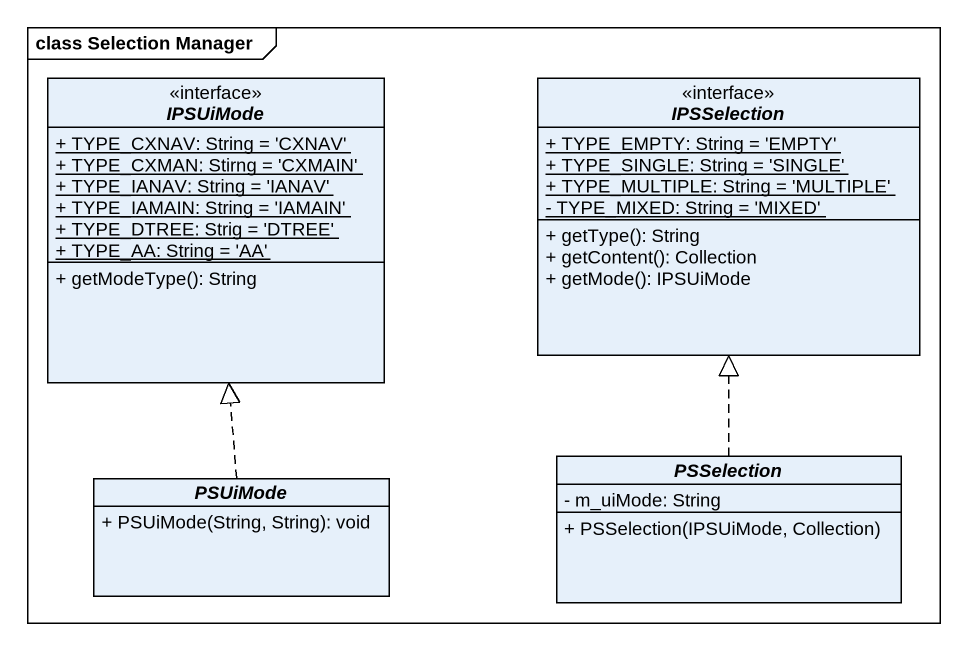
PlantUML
@startuml
mainframe class Selection Manager
hide circle
hide empty members
skinparam classAttributeIconSize 0
interface IPSUiMode <<interface>> {
  {static} + TYPE_CXNAV: String = 'CXNAV'
  {static} + TYPE_CXMAN: Stirng = 'CXMAIN'
  {static} + TYPE_IANAV: String = 'IANAV'
  {static} + TYPE_IAMAIN: String = 'IAMAIN'
  {static} + TYPE_DTREE: Strig = 'DTREE'
  {static} + TYPE_AA: String = 'AA'
  + getModeType(): String
}
interface IPSSelection <<interface>> {
  {static} + TYPE_EMPTY: String = 'EMPTY'
  {static} + TYPE_SINGLE: String = 'SINGLE'
  {static} + TYPE_MULTIPLE: String = 'MULTIPLE'
  {static} - TYPE_MIXED: String = 'MIXED'
  + getType(): String
  + getContent(): Collection
  + getMode(): IPSUiMode
}
abstract class PSSelection {
  - m_uiMode: String
  + PSSelection(IPSUiMode, Collection)
}
abstract class PSUiMode {
  + PSUiMode(String, String): void
}
PSSelection .up.|> IPSSelection
PSUiMode .up.|> IPSUiMode
@enduml
